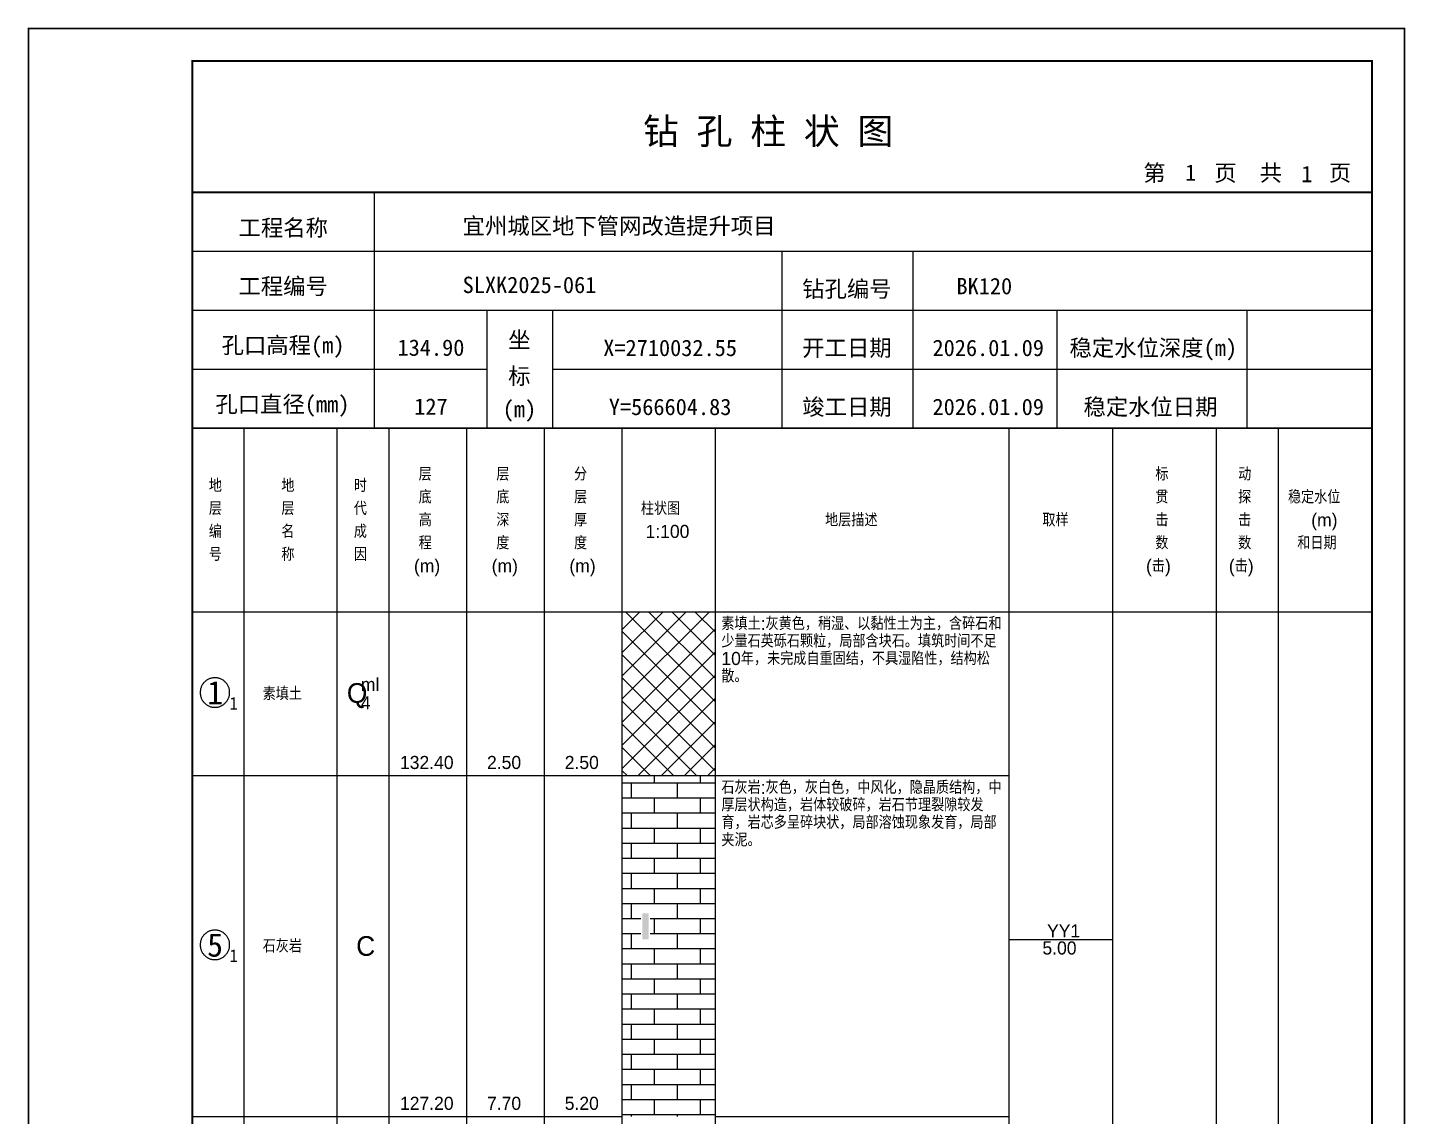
# Model space of a CAD drawing. Header units: millimetres. Extents: x 12489 to 89920, y 4630 to 4927.
# Drawn here: x 38229.3 to 38439.6, y 4760.7 to 4926.8 of the extents above; entities that cross this region are included whole.
import ezdxf
from ezdxf.enums import TextEntityAlignment as Align

# ---------------------------------------------------------------- set-up
doc = ezdxf.new("R2010")
doc.units = ezdxf.units.MM
doc.layers.add('ZZT_TC', color=7, linetype='Continuous')
doc.styles.add('成果图图块', font='', dxfattribs={"height": 2.5})
doc.styles.add('成果图模板', font='')
doc.styles.add('成果图模板标题', font='simhei.ttf')
doc.styles.add('成果图表体', font='Comfont.shx', dxfattribs={"height": 2, "bigfont": 'Hztxt12a.shx'})
doc.styles.get('成果图图块').set_extended_font_data('FangSong_GB2312')
doc.styles.get('成果图模板').set_extended_font_data('FangSong_GB2312')

# ---------------------------------------------------------------- blocks, each defined once
blk = doc.blocks.new('DCBH-1-1-1198', base_point=(0.3, -0.11))
at = {"layer": 'ZZT_TC', "color": 7}
blk.add_polyline3d([(-0.19, 2.31, 0), (-0.3, 2.31, 0), (-0.41, 2.3, 0), (-0.52, 2.29, 0), (-0.63, 2.27, 0), (-0.73, 2.24, 0), (-0.84, 2.21, 0), (-0.95, 2.18, 0), (-1.05, 2.14, 0), (-1.15, 2.09, 0), (-1.25, 2.04, 0), (-1.35, 1.99, 0), (-1.44, 1.93, 0), (-1.53, 1.87, 0), (-1.62, 1.8, 0), (-1.7, 1.73, 0), (-1.78, 1.65, 0), (-1.86, 1.57, 0), (-1.93, 1.49, 0), (-2, 1.4, 0), (-2.06, 1.31, 0), (-2.12, 1.22, 0), (-2.17, 1.12, 0), (-2.22, 1.02, 0), (-2.27, 0.92, 0), (-2.31, 0.82, 0), (-2.34, 0.71, 0), (-2.37, 0.61, 0), (-2.4, 0.5, 0), (-2.41, 0.39, 0), (-2.43, 0.28, 0), (-2.44, 0.17, 0), (-2.44, 0.06, 0), (-2.44, -0.05, 0), (-2.43, -0.16, 0), (-2.41, -0.27, 0), (-2.4, -0.38, 0), (-2.37, -0.49, 0), (-2.34, -0.6, 0), (-2.31, -0.7, 0), (-2.27, -0.8, 0), (-2.22, -0.9, 0), (-2.17, -1, 0), (-2.12, -1.1, 0), (-2.06, -1.19, 0), (-2, -1.28, 0), (-1.93, -1.37, 0), (-1.86, -1.45, 0), (-1.78, -1.53, 0), (-1.7, -1.61, 0), (-1.62, -1.68, 0), (-1.53, -1.75, 0), (-1.44, -1.81, 0), (-1.35, -1.87, 0), (-1.25, -1.93, 0), (-1.15, -1.98, 0), (-1.05, -2.02, 0), (-0.95, -2.06, 0), (-0.84, -2.1, 0), (-0.73, -2.13, 0), (-0.63, -2.15, 0), (-0.52, -2.17, 0), (-0.41, -2.18, 0), (-0.3, -2.19, 0), (-0.19, -2.19, 0), (-0.08, -2.19, 0), (0.03, -2.18, 0), (0.14, -2.17, 0), (0.25, -2.15, 0), (0.36, -2.13, 0), (0.47, -2.1, 0), (0.57, -2.06, 0), (0.67, -2.02, 0), (0.77, -1.98, 0), (0.87, -1.93, 0), (0.97, -1.87, 0), (1.06, -1.81, 0), (1.15, -1.75, 0), (1.24, -1.68, 0), (1.32, -1.61, 0), (1.4, -1.53, 0), (1.48, -1.45, 0), (1.55, -1.37, 0), (1.62, -1.28, 0), (1.68, -1.19, 0), (1.74, -1.1, 0), (1.8, -1, 0), (1.85, -0.9, 0), (1.89, -0.8, 0), (1.93, -0.7, 0), (1.97, -0.6, 0), (2, -0.49, 0), (2.02, -0.38, 0), (2.04, -0.27, 0), (2.05, -0.16, 0), (2.06, -0.05, 0), (2.06, 0.06, 0), (2.06, 0.17, 0), (2.05, 0.28, 0), (2.04, 0.39, 0), (2.02, 0.5, 0), (2, 0.61, 0), (1.97, 0.71, 0), (1.93, 0.82, 0), (1.89, 0.92, 0), (1.85, 1.02, 0), (1.8, 1.12, 0), (1.74, 1.22, 0), (1.68, 1.31, 0), (1.62, 1.4, 0), (1.55, 1.49, 0), (1.48, 1.57, 0), (1.4, 1.65, 0), (1.32, 1.73, 0), (1.24, 1.8, 0), (1.15, 1.87, 0), (1.06, 1.93, 0), (0.97, 1.99, 0), (0.87, 2.04, 0), (0.77, 2.09, 0), (0.67, 2.14, 0), (0.57, 2.18, 0), (0.47, 2.21, 0), (0.36, 2.24, 0), (0.25, 2.27, 0), (0.14, 2.29, 0), (0.03, 2.3, 0), (-0.08, 2.31, 0), (-0.19, 2.31, 0)], dxfattribs=at)
at = {"style": '成果图图块'}
blk.add_text('1', height=3.57, dxfattribs=at).set_placement((-0.16, -1.74), align=Align.CENTER)
blk.add_text('1', height=1.91, dxfattribs=at).set_placement((2.03, -2.53))
blk = doc.blocks.new('DCBH-1-1-1199', base_point=(0.3, -0.11))
at = {"layer": 'ZZT_TC', "color": 7}
blk.add_polyline3d([(-0.19, 2.31, 0), (-0.3, 2.31, 0), (-0.41, 2.3, 0), (-0.52, 2.29, 0), (-0.63, 2.27, 0), (-0.73, 2.24, 0), (-0.84, 2.21, 0), (-0.95, 2.18, 0), (-1.05, 2.14, 0), (-1.15, 2.09, 0), (-1.25, 2.04, 0), (-1.35, 1.99, 0), (-1.44, 1.93, 0), (-1.53, 1.87, 0), (-1.62, 1.8, 0), (-1.7, 1.73, 0), (-1.78, 1.65, 0), (-1.86, 1.57, 0), (-1.93, 1.49, 0), (-2, 1.4, 0), (-2.06, 1.31, 0), (-2.12, 1.22, 0), (-2.17, 1.12, 0), (-2.22, 1.02, 0), (-2.27, 0.92, 0), (-2.31, 0.82, 0), (-2.34, 0.71, 0), (-2.37, 0.61, 0), (-2.4, 0.5, 0), (-2.41, 0.39, 0), (-2.43, 0.28, 0), (-2.44, 0.17, 0), (-2.44, 0.06, 0), (-2.44, -0.05, 0), (-2.43, -0.16, 0), (-2.41, -0.27, 0), (-2.4, -0.38, 0), (-2.37, -0.49, 0), (-2.34, -0.6, 0), (-2.31, -0.7, 0), (-2.27, -0.8, 0), (-2.22, -0.9, 0), (-2.17, -1, 0), (-2.12, -1.1, 0), (-2.06, -1.19, 0), (-2, -1.28, 0), (-1.93, -1.37, 0), (-1.86, -1.45, 0), (-1.78, -1.53, 0), (-1.7, -1.61, 0), (-1.62, -1.68, 0), (-1.53, -1.75, 0), (-1.44, -1.81, 0), (-1.35, -1.87, 0), (-1.25, -1.93, 0), (-1.15, -1.98, 0), (-1.05, -2.02, 0), (-0.95, -2.06, 0), (-0.84, -2.1, 0), (-0.73, -2.13, 0), (-0.63, -2.15, 0), (-0.52, -2.17, 0), (-0.41, -2.18, 0), (-0.3, -2.19, 0), (-0.19, -2.19, 0), (-0.08, -2.19, 0), (0.03, -2.18, 0), (0.14, -2.17, 0), (0.25, -2.15, 0), (0.36, -2.13, 0), (0.47, -2.1, 0), (0.57, -2.06, 0), (0.67, -2.02, 0), (0.77, -1.98, 0), (0.87, -1.93, 0), (0.97, -1.87, 0), (1.06, -1.81, 0), (1.15, -1.75, 0), (1.24, -1.68, 0), (1.32, -1.61, 0), (1.4, -1.53, 0), (1.48, -1.45, 0), (1.55, -1.37, 0), (1.62, -1.28, 0), (1.68, -1.19, 0), (1.74, -1.1, 0), (1.8, -1, 0), (1.85, -0.9, 0), (1.89, -0.8, 0), (1.93, -0.7, 0), (1.97, -0.6, 0), (2, -0.49, 0), (2.02, -0.38, 0), (2.04, -0.27, 0), (2.05, -0.16, 0), (2.06, -0.05, 0), (2.06, 0.06, 0), (2.06, 0.17, 0), (2.05, 0.28, 0), (2.04, 0.39, 0), (2.02, 0.5, 0), (2, 0.61, 0), (1.97, 0.71, 0), (1.93, 0.82, 0), (1.89, 0.92, 0), (1.85, 1.02, 0), (1.8, 1.12, 0), (1.74, 1.22, 0), (1.68, 1.31, 0), (1.62, 1.4, 0), (1.55, 1.49, 0), (1.48, 1.57, 0), (1.4, 1.65, 0), (1.32, 1.73, 0), (1.24, 1.8, 0), (1.15, 1.87, 0), (1.06, 1.93, 0), (0.97, 1.99, 0), (0.87, 2.04, 0), (0.77, 2.09, 0), (0.67, 2.14, 0), (0.57, 2.18, 0), (0.47, 2.21, 0), (0.36, 2.24, 0), (0.25, 2.27, 0), (0.14, 2.29, 0), (0.03, 2.3, 0), (-0.08, 2.31, 0), (-0.19, 2.31, 0)], dxfattribs=at)
at = {"style": '成果图图块'}
blk.add_text('5', height=3.57, dxfattribs=at).set_placement((-0.16, -1.74), align=Align.CENTER)
blk.add_text('1', height=1.91, dxfattribs=at).set_placement((2.03, -2.53))
blk = doc.blocks.new('gkqy3.dwg', base_point=(0, -2))
blk.add_wipeout([(-0.7, -2.2), (0.7, -2.2), (0.7, 2.2), (-0.7, 2.2)])
at = {"color": 7}
blk.add_solid([(-0.5, -2), (0.5, -2), (-0.5, 2), (0.5, 2)], dxfattribs=at)
blk = doc.blocks.new('钻孔柱状图路桥昇龙制图梁世成校核莫家里.dwg118', base_point=(25, 236))
for p, q in [((52.82, 236), (52.82, 272)), ((25, 263), (205, 263)), ((115, 236), (115, 263)), ((135, 236), (135, 263)), ((25, 254), (205, 254)), ((70, 236), (70, 254)), ((80, 236), (80, 254)), ((157, 236), (157, 254)), ((185.95, 236), (185.95, 254)), ((25, 245), (70, 245)), ((80, 245), (205, 245))]:
    blk.add_line(p, q)
for points, const_width in [([(0, 0), (210, 0), (210, 297), (0, 297)], 0.25), ([(25, 5), (205, 5), (205, 292), (25, 292)], 0.3)]:
    blk.add_lwpolyline(points, close=True, dxfattribs=dict(const_width=const_width))
at = {"const_width": 0.3}
for points in [[(25, 272), (205, 272)], [(25, 236), (205, 236)]]:
    blk.add_lwpolyline(points, dxfattribs=at)
for s, height, style, p in [('钻 孔 柱 状 图', 4, '成果图模板标题', (93.8, 279.31)), ('第', 2.5, '成果图模板', (170.12, 273.7)), ('页', 2.5, '成果图模板', (180.96, 273.7)), ('共', 2.5, '成果图模板', (187.88, 273.7)), ('页', 2.5, '成果图模板', (198.44, 273.7)), ('工程名称', 2.5, '成果图模板', (32.07, 265.32)), ('宜州城区地下管网改造提升项目', 2.5, '成果图模板', (66.26, 265.61)), ('工程编号', 2.5, '成果图模板', (32.05, 256.41)), ('SLXK2025-061', 2.5, '成果图模板', (66.26, 256.61)), ('钻孔编号', 2.5, '成果图模板', (118.08, 256)), ('BK120', 2.5, '成果图模板', (141.61, 256.43)), ('孔口高程(m)', 2.5, '成果图模板', (29.48, 247.41)), ('坐', 2.5, '成果图模板', (73.21, 248.24)), ('开工日期', 2.5, '成果图模板', (118.08, 247)), ('稳定水位深度(m)', 2.5, '成果图模板', (158.86, 247)), ('标', 2.5, '成果图模板', (73.21, 242.7)), ('孔口直径(mm)', 2.5, '成果图模板', (28.54, 238.41)), ('(m) ', 2.5, '成果图模板', (72.38, 237.65)), ('竣工日期', 2.5, '成果图模板', (118.08, 238)), ('稳定水位日期', 2.5, '成果图模板', (160.99, 238))]:
    blk.add_text(s, height=height, dxfattribs=dict(style=style)).set_placement(p)
at = {"style": '成果图模板'}
for s, p in [('1', (177.35, 273.74)), ('1', (195.08, 273.53)), ('134.90', (61.43, 247.04)), ('X=2710032.55', (97.92, 247)), ('2026.01.09', (146.46, 247)), ('127', (61.43, 238.04)), ('Y=566604.83', (97.92, 238)), ('2026.01.09', (146.46, 238))]:
    blk.add_text(s, height=2.5, dxfattribs=at).set_placement(p, align=Align.CENTER)

msp = doc.modelspace()

# ---------------------------------------------------------------- hatches: boundary and pattern name
at = {"linetype": 'Continuous'}
h = msp.add_hatch(dxfattribs=at)
h.set_pattern_fill('GKSTT', scale=0.5, style=0, pattern_type=2)
h.set_pattern_definition([(45, (0, 0), (-1.76776695, 1.76776695), []), (135, (0, 0), (-1.76776695, -1.76776695), [])])
h.paths.add_polyline_path([(38320.06, 4812.71), (38334.29, 4812.71), (38334.29, 4837.71), (38320.06, 4837.71)])
h = msp.add_hatch(dxfattribs=at)
h.set_pattern_fill('GKSHY', scale=0.5, style=0, pattern_type=2)
h.set_pattern_definition([(0, (0, 0), (0, 2.3), []), (90, (0, 0), (-3.5, 2.3), [2.3, -2.3])])
h.paths.add_polyline_path([(38320.06, 4760.71), (38334.29, 4760.71), (38334.29, 4812.71), (38320.06, 4812.71)])

# ---------------------------------------------------------------- linework, layer by layer
at = {"color": 0}
for p, q in [((38254.45, 4837.71), (38262.35, 4837.71)), ((38254.45, 4812.71), (38254.45, 4837.71)), ((38262.35, 4812.71), (38262.35, 4837.71)), ((38254.45, 4812.71), (38262.35, 4812.71)), ((38254.45, 4812.71), (38262.35, 4812.71)), ((38254.45, 4760.71), (38254.45, 4812.71)), ((38262.35, 4760.71), (38262.35, 4812.71)), ((38254.45, 4760.71), (38262.35, 4760.71))]:
    msp.add_line(p, q, dxfattribs=at)
for points in [[(38254.45, 4865.71), (38262.35, 4865.71)], [(38254.45, 4837.71), (38254.45, 4865.71)], [(38262.35, 4837.71), (38262.35, 4865.71)], [(38262.35, 4865.71), (38276.58, 4865.71)], [(38262.35, 4837.71), (38262.35, 4865.71)], [(38276.58, 4837.71), (38276.58, 4865.71)], [(38276.58, 4865.71), (38284.49, 4865.71)], [(38276.58, 4837.71), (38276.58, 4865.71)], [(38284.49, 4837.71), (38284.49, 4865.71)], [(38284.49, 4865.71), (38296.35, 4865.71)], [(38284.49, 4837.71), (38284.49, 4865.71)], [(38296.35, 4837.71), (38296.35, 4865.71)], [(38296.35, 4865.71), (38308.2, 4865.71)], [(38296.35, 4837.71), (38296.35, 4865.71)], [(38308.2, 4837.71), (38308.2, 4865.71)], [(38308.2, 4865.71), (38320.06, 4865.71)], [(38308.2, 4837.71), (38308.2, 4865.71)], [(38320.06, 4837.71), (38320.06, 4865.71)], [(38320.06, 4865.71), (38334.29, 4865.71)], [(38320.06, 4837.71), (38320.06, 4865.71)], [(38334.29, 4837.71), (38334.29, 4865.71)], [(38334.29, 4865.71), (38379.11, 4865.71)], [(38334.29, 4837.71), (38334.29, 4865.71)], [(38379.11, 4837.71), (38379.11, 4865.71)], [(38379.11, 4865.71), (38394.92, 4865.71)], [(38379.11, 4837.71), (38379.11, 4865.71)], [(38394.92, 4837.71), (38394.92, 4865.71)], [(38394.92, 4865.71), (38410.73, 4865.71)], [(38394.92, 4837.71), (38394.92, 4865.71)], [(38410.73, 4837.71), (38410.73, 4865.71)], [(38410.73, 4865.71), (38420.22, 4865.71)], [(38410.73, 4837.71), (38410.73, 4865.71)], [(38420.22, 4837.71), (38420.22, 4865.71)], [(38420.22, 4865.71), (38434.45, 4865.71)], [(38420.22, 4837.71), (38420.22, 4865.71)], [(38434.45, 4837.71), (38434.45, 4865.71)], [(38254.45, 4837.71), (38262.35, 4837.71)], [(38254.45, 4643.71), (38254.45, 4837.71)], [(38254.45, 4837.71), (38262.35, 4837.71)], [(38262.35, 4643.71), (38262.35, 4837.71)], [(38262.35, 4837.71), (38276.58, 4837.71)], [(38262.35, 4643.71), (38262.35, 4837.71)], [(38262.35, 4837.71), (38276.58, 4837.71)], [(38262.35, 4837.71), (38276.58, 4837.71)], [(38262.35, 4812.71), (38262.35, 4837.71)], [(38276.58, 4643.71), (38276.58, 4837.71)], [(38276.58, 4812.71), (38276.58, 4837.71)], [(38276.58, 4837.71), (38284.49, 4837.71)], [(38276.58, 4643.71), (38276.58, 4837.71)], [(38276.58, 4837.71), (38284.49, 4837.71)], [(38276.58, 4837.71), (38284.49, 4837.71)], [(38276.58, 4812.71), (38276.58, 4837.71)], [(38284.49, 4643.71), (38284.49, 4837.71)], [(38284.49, 4812.71), (38284.49, 4837.71)], [(38284.49, 4837.71), (38296.35, 4837.71)], [(38284.49, 4643.71), (38284.49, 4837.71)], [(38284.49, 4837.71), (38296.35, 4837.71)], [(38284.49, 4837.71), (38296.35, 4837.71)], [(38284.49, 4812.71), (38284.49, 4837.71)], [(38296.35, 4643.71), (38296.35, 4837.71)], [(38296.35, 4812.71), (38296.35, 4837.71)], [(38296.35, 4837.71), (38308.2, 4837.71)], [(38296.35, 4643.71), (38296.35, 4837.71)], [(38296.35, 4837.71), (38308.2, 4837.71)], [(38296.35, 4837.71), (38308.2, 4837.71)], [(38296.35, 4812.71), (38296.35, 4837.71)], [(38308.2, 4643.71), (38308.2, 4837.71)], [(38308.2, 4812.71), (38308.2, 4837.71)], [(38308.2, 4837.71), (38320.06, 4837.71)], [(38308.2, 4643.71), (38308.2, 4837.71)], [(38308.2, 4837.71), (38320.06, 4837.71)], [(38308.2, 4837.71), (38320.06, 4837.71)], [(38308.2, 4812.71), (38308.2, 4837.71)], [(38320.06, 4643.71), (38320.06, 4837.71)], [(38320.06, 4812.71), (38320.06, 4837.71)], [(38320.06, 4837.71), (38334.29, 4837.71)], [(38320.06, 4643.71), (38320.06, 4837.71)], [(38320.06, 4837.71), (38334.29, 4837.71)], [(38334.29, 4643.71), (38334.29, 4837.71)], [(38334.29, 4837.71), (38379.11, 4837.71)], [(38334.29, 4643.71), (38334.29, 4837.71)], [(38334.29, 4837.71), (38379.11, 4837.71)], [(38334.29, 4837.71), (38379.11, 4837.71)], [(38334.29, 4812.71), (38334.29, 4837.71)], [(38379.11, 4643.71), (38379.11, 4837.71)], [(38379.11, 4812.71), (38379.11, 4837.71)], [(38379.11, 4837.71), (38394.92, 4837.71)], [(38379.11, 4643.71), (38379.11, 4837.71)], [(38379.11, 4837.71), (38394.92, 4837.71)], [(38394.92, 4643.71), (38394.92, 4837.71)], [(38394.92, 4837.71), (38410.73, 4837.71)], [(38394.92, 4643.71), (38394.92, 4837.71)], [(38394.92, 4837.71), (38410.73, 4837.71)], [(38410.73, 4643.71), (38410.73, 4837.71)], [(38410.73, 4837.71), (38420.22, 4837.71)], [(38410.73, 4643.71), (38410.73, 4837.71)], [(38410.73, 4837.71), (38420.22, 4837.71)], [(38420.22, 4643.71), (38420.22, 4837.71)], [(38420.22, 4837.71), (38434.45, 4837.71)], [(38420.22, 4643.71), (38420.22, 4837.71)], [(38420.22, 4837.71), (38434.45, 4837.71)], [(38434.45, 4643.71), (38434.45, 4837.71)], [(38262.35, 4812.71), (38276.58, 4812.71)], [(38262.35, 4812.71), (38276.58, 4812.71)], [(38262.35, 4760.71), (38262.35, 4812.71)], [(38276.58, 4760.71), (38276.58, 4812.71)], [(38276.58, 4812.71), (38284.49, 4812.71)], [(38276.58, 4812.71), (38284.49, 4812.71)], [(38276.58, 4760.71), (38276.58, 4812.71)], [(38284.49, 4760.71), (38284.49, 4812.71)], [(38284.49, 4812.71), (38296.35, 4812.71)], [(38284.49, 4812.71), (38296.35, 4812.71)], [(38284.49, 4760.71), (38284.49, 4812.71)], [(38296.35, 4760.71), (38296.35, 4812.71)], [(38296.35, 4812.71), (38308.2, 4812.71)], [(38296.35, 4812.71), (38308.2, 4812.71)], [(38296.35, 4760.71), (38296.35, 4812.71)], [(38308.2, 4760.71), (38308.2, 4812.71)], [(38308.2, 4812.71), (38320.06, 4812.71)], [(38308.2, 4812.71), (38320.06, 4812.71)], [(38308.2, 4760.71), (38308.2, 4812.71)], [(38320.06, 4760.71), (38320.06, 4812.71)], [(38334.29, 4812.71), (38379.11, 4812.71)], [(38334.29, 4812.71), (38379.11, 4812.71)], [(38334.29, 4760.71), (38334.29, 4812.71)], [(38379.11, 4760.71), (38379.11, 4812.71)], [(38379.11, 4787.71), (38394.92, 4787.71)], [(38262.35, 4760.71), (38276.58, 4760.71)], [(38276.58, 4760.71), (38284.49, 4760.71)], [(38284.49, 4760.71), (38296.35, 4760.71)], [(38296.35, 4760.71), (38308.2, 4760.71)], [(38308.2, 4760.71), (38320.06, 4760.71)], [(38334.29, 4760.71), (38379.11, 4760.71)]]:
    msp.add_lwpolyline(points, dxfattribs=at)
at = {"color": 7, "flags": 128}
msp.add_lwpolyline([(38320.06, 4812.71), (38334.29, 4812.71)], dxfattribs=at)

# ---------------------------------------------------------------- block references
for name, p in [('DCBH-1-1-1198', (38258.4, 4825.21)), ('DCBH-1-1-1199', (38258.4, 4786.71))]:
    msp.add_blockref(name, p)

# ---------------------------------------------------------------- texts
at = {"color": 0, "style": '成果图表体'}
for s, height, p in [('层', 2, (38289, 4857.71)), ('层', 2, (38300.85, 4857.71)), ('分', 2, (38312.71, 4857.71)), ('标', 2, (38401.41, 4857.71)), ('动', 2, (38414.05, 4857.71)), ('地', 2, (38256.98, 4855.96)), ('地', 2, (38268.05, 4855.96)), ('时', 2, (38279.11, 4855.96)), ('底', 2, (38289, 4854.21)), ('底', 2, (38300.85, 4854.21)), ('层', 2, (38312.71, 4854.21)), ('贯', 2, (38401.41, 4854.21)), ('探', 2, (38414.05, 4854.21)), ('稳定水位', 2, (38421.65, 4854.21)), ('层', 2, (38256.98, 4852.46)), ('层', 2, (38268.05, 4852.46)), ('代', 2, (38279.11, 4852.46)), ('高', 2, (38289, 4850.71)), ('深', 2, (38300.85, 4850.71)), ('厚', 2, (38312.71, 4850.71)), ('柱状图', 2, (38322.91, 4852.46)), ('地层描述', 2, (38351.02, 4850.71)), ('取样', 2, (38384.18, 4850.71)), ('击', 2, (38401.41, 4850.71)), ('击', 2, (38414.05, 4850.71)), ('(m)', 2, (38425.2, 4850.71)), ('编', 2, (38256.98, 4848.96)), ('名', 2, (38268.05, 4848.96)), ('成', 2, (38279.11, 4848.96)), ('1:100', 2, (38323.62, 4848.96)), ('程', 2, (38289, 4847.21)), ('度', 2, (38300.85, 4847.21)), ('度', 2, (38312.71, 4847.21)), ('数', 2, (38401.41, 4847.21)), ('数', 2, (38414.05, 4847.21)), ('和日期', 2, (38423.07, 4847.21)), ('号', 2, (38256.98, 4845.46)), ('称', 2, (38268.05, 4845.46)), ('因', 2, (38279.11, 4845.46)), ('(m)', 2, (38288.28, 4843.71)), ('(m)', 2, (38300.14, 4843.71)), ('(m)', 2, (38312, 4843.71)), ('(击)', 2, (38399.99, 4843.71)), ('(击)', 2, (38412.63, 4843.71)), ('ml', 2, (38280.18, 4825.61)), ('素填土', 2, (38265.2, 4824.21)), ('Q', 3, (38278.05, 4823.81)), ('4', 2, (38280.18, 4822.81)), ('132.40', 2, (38286.15, 4813.71)), ('2.50', 2, (38299.43, 4813.71)), ('2.50', 2, (38311.29, 4813.71)), ('YY1', 2, (38384.89, 4788.01)), ('石灰岩', 2, (38265.2, 4785.71)), ('C', 3, (38279.47, 4785.21)), ('5.00', 2, (38384.18, 4785.41)), ('127.20', 2, (38286.15, 4761.71)), ('7.70', 2, (38299.43, 4761.71)), ('5.20', 2, (38311.29, 4761.71))]:
    msp.add_text(s, height=height, dxfattribs=at).set_placement(p)
at = {"color": 0, "char_height": 2, "width": 43.0292, "attachment_point": 1, "line_spacing_factor": 0.8, "style": '成果图表体'}
for s, insert in [('素填土:灰黄色，稍湿、以黏性土为主，含碎石和少量石英砾石颗粒，局部含块石。填筑时间不足10年，未完成自重固结，不具湿陷性，结构松散。', (38335.19, 4836.91)), ('石灰岩:灰色，灰白色，中风化，隐晶质结构，中厚层状构造，岩体较破碎，岩石节理裂隙较发育，岩芯多呈碎块状，局部溶蚀现象发育，局部夹泥。', (38335.19, 4811.91))]:
    msp.add_mtext(s, dxfattribs=dict(at, insert=insert))

# ---------------------------------------------------------------- next in the draw order: block references
msp.add_blockref('gkqy3.dwg', (38323.62, 4787.71))

# ---------------------------------------------------------------- next in the draw order: block references
msp.add_blockref('钻孔柱状图路桥昇龙制图梁世成校核莫家里.dwg118', (38254.45, 4865.71))

doc.saveas('drawing.dxf')
